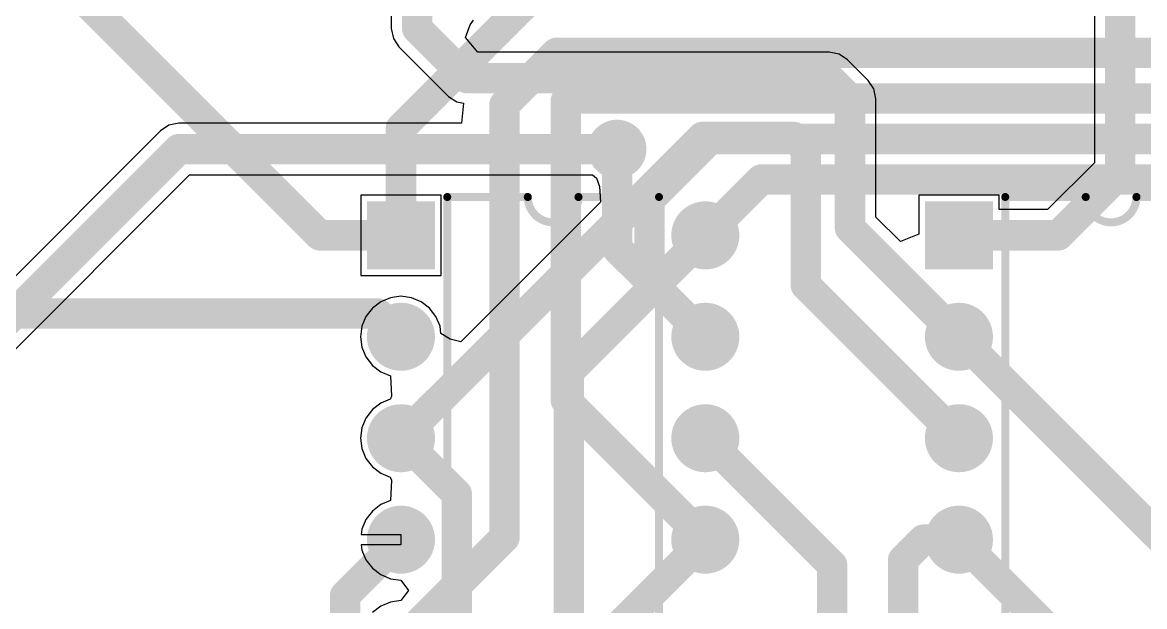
# Model space of a CAD drawing. Header units: millimetres. Extents: x 2.82 to 7.12, y 0.77 to 5.15.
# Drawn here: x 3.882 to 4.988, y 3.669 to 4.245 of the extents above; entities that cross this region are included whole.
import ezdxf

# ---------------------------------------------------------------- set-up
doc = ezdxf.new("R2010")
doc.units = ezdxf.units.MM
doc.header["$MEASUREMENT"] = 0
for name, color, linetype in [('BottomLayer', 5, 'Continuous'), ('BottomSolder', 6, 'Continuous'), ('MultiLayer', 9, 'Continuous'), ('PadHoleLayer', 156, 'Continuous'), ('TopLayer', 1, 'Continuous'), ('TopOverlay', 2, 'Continuous'), ('TopSolder', 216, 'Continuous'), ('ViaHoleLayer', 16, 'Continuous')]:
    doc.layers.add(name, color=color, linetype=linetype)

msp = doc.modelspace()

# ---------------------------------------------------------------- linework, layer by layer
at = {"layer": 'BottomLayer', "const_width": 0.03}
for points in [[(3.783, 4.427), (4.175, 4.035)], [(4.255, 4.1407), (4.4623, 4.348)], [(4.357, 4.1636), (4.4084, 4.215)], [(4.4084, 4.215), (6.69, 4.215)], [(4.4175, 4.1675), (4.42, 4.17)], [(4.4175, 3.8725), (4.4175, 4.1675)], [(4.42, 4.17), (5.1555, 4.17)], [(4.357, 3.737), (4.357, 4.1636)], [(4.255, 4.035), (4.255, 4.1407)], [(4.5, 4.07), (4.56, 4.13)], [(4.56, 4.13), (5.0895, 4.13)], [(4.468, 4.022), (4.468, 4.12)], [(4.555, 4.035), (4.61, 4.09)], [(4.61, 4.09), (5.05, 4.09)], [(4.5, 3.99), (4.5, 4.07)], [(4.175, 4.035), (4.255, 4.035)], [(4.468, 4.022), (4.5, 3.99)], [(4.5, 3.99), (4.555, 3.935)], [(3.649, 3.958), (4.232, 3.958)], [(4.232, 3.958), (4.255, 3.935)], [(4.805, 3.935), (5.0505, 3.6895)], [(4.4175, 3.8725), (4.555, 3.735)], [(4.255, 3.635), (4.357, 3.737)], [(4.366, 3.546), (4.555, 3.735)], [(4.805, 3.735), (5.0105, 3.5295)]]:
    msp.add_lwpolyline(points, dxfattribs=at)
at = {"layer": 'BottomLayer'}
for points, const_width in [([(4.4009, 4.215, 1), (4.4159, 4.215, 1)], 0.015), ([(4.4009, 4.215, 1), (4.4159, 4.215, 1)], 0.015), ([(4.41, 4.1675, 1), (4.425, 4.1675, 1)], 0.015), ([(4.41, 4.1675, 1), (4.425, 4.1675, 1)], 0.015), ([(4.4125, 4.17, 1), (4.4275, 4.17, 1)], 0.015), ([(4.4125, 4.17, 1), (4.4275, 4.17, 1)], 0.015), ([(4.3495, 4.1636, 1), (4.3645, 4.1636, 1)], 0.015), ([(4.3495, 4.1636, 1), (4.3645, 4.1636, 1)], 0.015), ([(4.2475, 4.1407, 1), (4.2625, 4.1407, 1)], 0.015), ([(4.2475, 4.1407, 1), (4.2625, 4.1407, 1)], 0.015), ([(4.4555, 4.12, 1), (4.4805, 4.12, 1)], 0.025), ([(4.5525, 4.13, 1), (4.5675, 4.13, 1)], 0.015), ([(4.5525, 4.13, 1), (4.5675, 4.13, 1)], 0.015), ([(4.4605, 4.12, 1), (4.4755, 4.12, 1)], 0.015), ([(4.6025, 4.09, 1), (4.6175, 4.09, 1)], 0.015), ([(4.6025, 4.09, 1), (4.6175, 4.09, 1)], 0.015), ([(4.4925, 4.07, 1), (4.5075, 4.07, 1)], 0.015), ([(4.4925, 4.07, 1), (4.5075, 4.07, 1)], 0.015), ([(4.5402, 4.035, 1), (4.5698, 4.035, 1)], 0.0295), ([(4.1675, 4.035, 1), (4.1825, 4.035, 1)], 0.015), ([(4.1675, 4.035, 1), (4.1825, 4.035, 1)], 0.015), ([(4.2475, 4.035, 1), (4.2625, 4.035, 1)], 0.015), ([(4.2475, 4.035, 1), (4.2625, 4.035, 1)], 0.015), ([(4.5475, 4.035, 1), (4.5625, 4.035, 1)], 0.015), ([(4.4605, 4.022, 1), (4.4755, 4.022, 1)], 0.015), ([(4.4605, 4.022, 1), (4.4755, 4.022, 1)], 0.015), ([(4.4925, 3.99, 1), (4.5075, 3.99, 1)], 0.015), ([(4.4925, 3.99, 1), (4.5075, 3.99, 1)], 0.015), ([(4.4925, 3.99, 1), (4.5075, 3.99, 1)], 0.015), ([(4.2245, 3.958, 1), (4.2395, 3.958, 1)], 0.015), ([(4.2245, 3.958, 1), (4.2395, 3.958, 1)], 0.015), ([(4.2402, 3.935, 1), (4.2698, 3.935, 1)], 0.0295), ([(4.5402, 3.935, 1), (4.5698, 3.935, 1)], 0.0295), ([(4.7902, 3.935, 1), (4.8198, 3.935, 1)], 0.0295), ([(4.2475, 3.935, 1), (4.2625, 3.935, 1)], 0.015), ([(4.5475, 3.935, 1), (4.5625, 3.935, 1)], 0.015), ([(4.7975, 3.935, 1), (4.8125, 3.935, 1)], 0.015), ([(4.41, 3.8725, 1), (4.425, 3.8725, 1)], 0.015), ([(4.41, 3.8725, 1), (4.425, 3.8725, 1)], 0.015), ([(4.2402, 3.835, 1), (4.2698, 3.835, 1)], 0.0295), ([(4.5402, 3.835, 1), (4.5698, 3.835, 1)], 0.0295), ([(4.7902, 3.835, 1), (4.8198, 3.835, 1)], 0.0295), ([(4.2402, 3.735, 1), (4.2698, 3.735, 1)], 0.0295), ([(4.5402, 3.735, 1), (4.5698, 3.735, 1)], 0.0295), ([(4.7902, 3.735, 1), (4.8198, 3.735, 1)], 0.0295), ([(4.3495, 3.737, 1), (4.3645, 3.737, 1)], 0.015), ([(4.3495, 3.737, 1), (4.3645, 3.737, 1)], 0.015), ([(4.5475, 3.735, 1), (4.5625, 3.735, 1)], 0.015), ([(4.5475, 3.735, 1), (4.5625, 3.735, 1)], 0.015), ([(4.7975, 3.735, 1), (4.8125, 3.735, 1)], 0.015)]:
    msp.add_lwpolyline(points, format="xyb", close=True, dxfattribs=dict(at, const_width=const_width))
for points in [[(4.2255, 4.0055), (4.2845, 4.0055), (4.2255, 4.0645), (4.2845, 4.0645)], [(4.7755, 4.0055), (4.8345, 4.0055), (4.7755, 4.0645), (4.8345, 4.0645)]]:
    msp.add_solid(points, dxfattribs=at)
at = {"layer": 'BottomSolder'}
for points, const_width in [([(4.4535, 4.12, 1), (4.4825, 4.12, 1)], 0.029), ([(4.5382, 4.035, 1), (4.5718, 4.035, 1)], 0.0335), ([(4.2382, 3.935, 1), (4.2718, 3.935, 1)], 0.0335), ([(4.5382, 3.935, 1), (4.5718, 3.935, 1)], 0.0335), ([(4.7882, 3.935, 1), (4.8218, 3.935, 1)], 0.0335), ([(4.2382, 3.835, 1), (4.2718, 3.835, 1)], 0.0335), ([(4.5382, 3.835, 1), (4.5718, 3.835, 1)], 0.0335), ([(4.7882, 3.835, 1), (4.8218, 3.835, 1)], 0.0335), ([(4.2382, 3.735, 1), (4.2718, 3.735, 1)], 0.0335), ([(4.5382, 3.735, 1), (4.5718, 3.735, 1)], 0.0335), ([(4.7882, 3.735, 1), (4.8218, 3.735, 1)], 0.0335)]:
    msp.add_lwpolyline(points, format="xyb", close=True, dxfattribs=dict(at, const_width=const_width))
for points in [[(4.2215, 4.0015), (4.2885, 4.0015), (4.2215, 4.0685), (4.2885, 4.0685)], [(4.7715, 4.0015), (4.8385, 4.0015), (4.7715, 4.0685), (4.8385, 4.0685)]]:
    msp.add_solid(points, dxfattribs=at)
at = {"layer": 'MultiLayer'}
for points, const_width in [([(4.4555, 4.12, 1), (4.4805, 4.12, 1)], 0.025), ([(4.5402, 4.035, 1), (4.5698, 4.035, 1)], 0.0295), ([(4.2402, 3.935, 1), (4.2698, 3.935, 1)], 0.0295), ([(4.5402, 3.935, 1), (4.5698, 3.935, 1)], 0.0295), ([(4.7902, 3.935, 1), (4.8198, 3.935, 1)], 0.0295), ([(4.2402, 3.835, 1), (4.2698, 3.835, 1)], 0.0295), ([(4.5402, 3.835, 1), (4.5698, 3.835, 1)], 0.0295), ([(4.7902, 3.835, 1), (4.8198, 3.835, 1)], 0.0295), ([(4.2402, 3.735, 1), (4.2698, 3.735, 1)], 0.0295), ([(4.5402, 3.735, 1), (4.5698, 3.735, 1)], 0.0295), ([(4.7902, 3.735, 1), (4.8198, 3.735, 1)], 0.0295)]:
    msp.add_lwpolyline(points, format="xyb", close=True, dxfattribs=dict(at, const_width=const_width))
for points in [[(4.2255, 4.0055), (4.2845, 4.0055), (4.2255, 4.0645), (4.2845, 4.0645)], [(4.7755, 4.0055), (4.8345, 4.0055), (4.7755, 4.0645), (4.8345, 4.0645)]]:
    msp.add_solid(points, dxfattribs=at)
at = {"layer": 'PadHoleLayer', "const_width": 0.0177}
for points in [[(4.2461, 4.035, 1), (4.2639, 4.035, 1)], [(4.5461, 4.035, 1), (4.5639, 4.035, 1)], [(4.7961, 4.035, 1), (4.8139, 4.035, 1)], [(4.2461, 3.935, 1), (4.2639, 3.935, 1)], [(4.5461, 3.935, 1), (4.5639, 3.935, 1)], [(4.7961, 3.935, 1), (4.8139, 3.935, 1)], [(4.2461, 3.835, 1), (4.2639, 3.835, 1)], [(4.5461, 3.835, 1), (4.5639, 3.835, 1)], [(4.7961, 3.835, 1), (4.8139, 3.835, 1)], [(4.2461, 3.735, 1), (4.2639, 3.735, 1)], [(4.5461, 3.735, 1), (4.5639, 3.735, 1)], [(4.7961, 3.735, 1), (4.8139, 3.735, 1)]]:
    msp.add_lwpolyline(points, format="xyb", close=True, dxfattribs=at)
at = {"layer": 'TopLayer'}
for p, q in [((4.9385, 4.4808), (4.9385, 4.1066)), ((4.2455, 4.2979), (4.2455, 4.239)), ((4.2455, 4.239), (4.2475, 4.2292)), ((4.3186, 4.2302), (4.3233, 4.2427)), ((4.3233, 4.2427), (4.3266, 4.2473)), ((4.2475, 4.2292), (4.253, 4.221)), ((4.3309, 4.2155), (4.3186, 4.2302)), ((4.253, 4.221), (4.302, 4.172)), ((4.6771, 4.2155), (4.3309, 4.2155)), ((4.6869, 4.2135), (4.6771, 4.2155)), ((4.6951, 4.208), (4.6869, 4.2135)), ((4.7156, 4.1876), (4.6951, 4.208)), ((4.7211, 4.1793), (4.7156, 4.1876)), ((4.302, 4.172), (4.3102, 4.1665)), ((4.7231, 4.1695), (4.7211, 4.1793)), ((4.3102, 4.1665), (4.3167, 4.1652)), ((4.3167, 4.1652), (4.3147, 4.1455)), ((4.7231, 4.053), (4.7231, 4.1695)), ((4.018, 4.138), (3.7598, 3.8798)), ((4.0262, 4.1435), (4.018, 4.138)), ((4.036, 4.1455), (4.0262, 4.1435)), ((4.3147, 4.1455), (4.036, 4.1455)), ((4.9385, 4.1066), (4.8924, 4.0605)), ((3.6545, 3.7024), (4.0466, 4.0945)), ((4.0466, 4.0945), (4.4437, 4.0945)), ((4.4437, 4.0945), (4.4476, 4.0915)), ((4.4476, 4.0915), (4.4507, 4.0831)), ((4.4507, 4.0831), (4.4517, 4.0677)), ((4.2945, 4.0745), (4.2155, 4.0745)), ((4.2155, 4.0745), (4.2155, 3.9955)), ((4.2945, 3.9955), (4.2945, 4.0745)), ((4.8445, 4.0745), (4.7655, 4.0745)), ((4.7655, 4.0745), (4.7655, 4.0363)), ((4.8445, 4.0605), (4.8445, 4.0745)), ((4.4517, 4.0677), (4.3141, 3.9301)), ((4.8924, 4.0605), (4.8445, 4.0605)), ((4.7473, 4.0288), (4.7231, 4.053)), ((4.7655, 4.0363), (4.7473, 4.0288)), ((4.2155, 3.9955), (4.2945, 3.9955)), ((4.2447, 3.9735), (4.2351, 3.9695)), ((4.255, 3.9749), (4.2447, 3.9735)), ((4.2653, 3.9735), (4.255, 3.9749)), ((4.2749, 3.9695), (4.2653, 3.9735)), ((4.2268, 3.9632), (4.2205, 3.9549)), ((4.2351, 3.9695), (4.2268, 3.9632)), ((4.2832, 3.9632), (4.2749, 3.9695)), ((4.2895, 3.9549), (4.2832, 3.9632)), ((4.2205, 3.9549), (4.2165, 3.9453)), ((4.2935, 3.9453), (4.2895, 3.9549)), ((4.2165, 3.9453), (4.2151, 3.935)), ((4.2944, 3.9383), (4.2935, 3.9453)), ((4.3035, 3.9328), (4.2944, 3.9383)), ((4.2151, 3.935), (4.2165, 3.9247)), ((4.3141, 3.9301), (4.3035, 3.9328)), ((4.2165, 3.9247), (4.2205, 3.9151)), ((4.2205, 3.9151), (4.2268, 3.9068)), ((4.2268, 3.9068), (4.2351, 3.9005)), ((4.2351, 3.9005), (4.2447, 3.8965)), ((4.2447, 3.8965), (4.2458, 3.8765)), ((4.2443, 3.8734), (4.2351, 3.8695)), ((4.2448, 3.8739), (4.2443, 3.8734)), ((4.2458, 3.8765), (4.2448, 3.8739)), ((4.2268, 3.8632), (4.2205, 3.8549)), ((4.2351, 3.8695), (4.2268, 3.8632)), ((4.2205, 3.8549), (4.2165, 3.8453)), ((4.2165, 3.8453), (4.2151, 3.835)), ((4.2151, 3.835), (4.2165, 3.8247)), ((4.2165, 3.8247), (4.2205, 3.8151)), ((4.2205, 3.8151), (4.2268, 3.8068)), ((4.2268, 3.8068), (4.2351, 3.8005)), ((4.2351, 3.8005), (4.2443, 3.7966)), ((4.2443, 3.7966), (4.2448, 3.7961)), ((4.2448, 3.7961), (4.2458, 3.7935)), ((4.2458, 3.7935), (4.2447, 3.7735)), ((4.2447, 3.7735), (4.2351, 3.7695)), ((4.2268, 3.7632), (4.2205, 3.7549)), ((4.2351, 3.7695), (4.2268, 3.7632)), ((4.2205, 3.7549), (4.2165, 3.7453)), ((4.2165, 3.7453), (4.2158, 3.74)), ((4.2158, 3.74), (4.255, 3.74)), ((4.255, 3.74), (4.255, 3.73)), ((4.255, 3.73), (4.2158, 3.73)), ((4.2158, 3.73), (4.2165, 3.7247)), ((4.2165, 3.7247), (4.2205, 3.7151)), ((4.2205, 3.7151), (4.2268, 3.7068)), ((4.2268, 3.7068), (4.2351, 3.7005)), ((4.2351, 3.7005), (4.2447, 3.6965)), ((4.2447, 3.6965), (4.255, 3.6951)), ((4.255, 3.6951), (4.2623, 3.685)), ((4.2623, 3.685), (4.255, 3.6749)), ((4.2447, 3.6735), (4.2351, 3.6695)), ((4.255, 3.6749), (4.2447, 3.6735)), ((4.2351, 3.6695), (4.2268, 3.6632))]:
    msp.add_line(p, q, dxfattribs=at)
at = {"layer": 'TopLayer', "const_width": 0.03}
for points in [[(4.964, 4.096), (4.964, 4.646)], [(4.271, 4.239), (4.271, 4.3084)], [(4.271, 4.239), (4.32, 4.19)], [(4.32, 4.19), (4.6771, 4.19)], [(4.6771, 4.19), (4.6976, 4.1695)], [(4.6976, 4.0424), (4.6976, 4.1695)], [(4.255, 3.835), (4.552, 4.132)], [(4.552, 4.132), (4.642, 4.132)], [(4.642, 4.132), (4.654, 4.12)], [(3.629, 3.713), (4.036, 4.12)], [(4.036, 4.12), (4.468, 4.12)], [(4.654, 3.986), (4.654, 4.12)], [(4.903, 4.035), (4.964, 4.096)], [(4.4205, 3.9005), (4.555, 4.035)], [(4.6976, 4.0424), (4.805, 3.935)], [(4.805, 4.035), (4.903, 4.035)], [(4.654, 3.986), (4.805, 3.835)], [(4.4205, 3.1191), (4.4205, 3.9005)], [(4.255, 3.835), (4.31, 3.78)], [(4.555, 3.835), (4.68, 3.71)], [(4.31, 3.154), (4.31, 3.78)], [(4.2, 3.68), (4.255, 3.735)], [(4.75, 3.715), (4.77, 3.735)], [(4.77, 3.735), (4.805, 3.735)], [(4.75, 3.3), (4.75, 3.715)], [(4.68, 3.3015), (4.68, 3.71)], [(4.2, 3.39), (4.2, 3.68)]]:
    msp.add_lwpolyline(points, dxfattribs=at)
at = {"layer": 'TopLayer'}
for points, const_width in [([(4.2635, 4.239, 1), (4.2785, 4.239, 1)], 0.015), ([(4.2635, 4.239, 1), (4.2785, 4.239, 1)], 0.015), ([(4.3125, 4.19, 1), (4.3275, 4.19, 1)], 0.015), ([(4.3125, 4.19, 1), (4.3275, 4.19, 1)], 0.015), ([(4.6696, 4.19, 1), (4.6846, 4.19, 1)], 0.015), ([(4.6696, 4.19, 1), (4.6846, 4.19, 1)], 0.015), ([(4.6901, 4.1695, 1), (4.7051, 4.1695, 1)], 0.015), ([(4.6901, 4.1695, 1), (4.7051, 4.1695, 1)], 0.015), ([(4.4555, 4.12, 1), (4.4805, 4.12, 1)], 0.025), ([(4.5445, 4.132, 1), (4.5595, 4.132, 1)], 0.015), ([(4.5445, 4.132, 1), (4.5595, 4.132, 1)], 0.015), ([(4.6345, 4.132, 1), (4.6495, 4.132, 1)], 0.015), ([(4.6345, 4.132, 1), (4.6495, 4.132, 1)], 0.015), ([(4.0285, 4.12, 1), (4.0435, 4.12, 1)], 0.015), ([(4.0285, 4.12, 1), (4.0435, 4.12, 1)], 0.015), ([(4.4605, 4.12, 1), (4.4755, 4.12, 1)], 0.015), ([(4.6465, 4.12, 1), (4.6615, 4.12, 1)], 0.015), ([(4.6465, 4.12, 1), (4.6615, 4.12, 1)], 0.015), ([(4.9565, 4.096, 1), (4.9715, 4.096, 1)], 0.015), ([(4.9565, 4.096, 1), (4.9715, 4.096, 1)], 0.015), ([(4.5402, 4.035, 1), (4.5698, 4.035, 1)], 0.0295), ([(4.5475, 4.035, 1), (4.5625, 4.035, 1)], 0.015), ([(4.6901, 4.0424, 1), (4.7051, 4.0424, 1)], 0.015), ([(4.6901, 4.0424, 1), (4.7051, 4.0424, 1)], 0.015), ([(4.7975, 4.035, 1), (4.8125, 4.035, 1)], 0.015), ([(4.8955, 4.035, 1), (4.9105, 4.035, 1)], 0.015), ([(4.8955, 4.035, 1), (4.9105, 4.035, 1)], 0.015), ([(4.6465, 3.986, 1), (4.6615, 3.986, 1)], 0.015), ([(4.6465, 3.986, 1), (4.6615, 3.986, 1)], 0.015), ([(4.2402, 3.935, 1), (4.2698, 3.935, 1)], 0.0295), ([(4.5402, 3.935, 1), (4.5698, 3.935, 1)], 0.0295), ([(4.7902, 3.935, 1), (4.8198, 3.935, 1)], 0.0295), ([(4.7975, 3.935, 1), (4.8125, 3.935, 1)], 0.015), ([(4.413, 3.9005, 1), (4.428, 3.9005, 1)], 0.015), ([(4.413, 3.9005, 1), (4.428, 3.9005, 1)], 0.015), ([(4.2402, 3.835, 1), (4.2698, 3.835, 1)], 0.0295), ([(4.5402, 3.835, 1), (4.5698, 3.835, 1)], 0.0295), ([(4.7902, 3.835, 1), (4.8198, 3.835, 1)], 0.0295), ([(4.2475, 3.835, 1), (4.2625, 3.835, 1)], 0.015), ([(4.2475, 3.835, 1), (4.2625, 3.835, 1)], 0.015), ([(4.5475, 3.835, 1), (4.5625, 3.835, 1)], 0.015), ([(4.7975, 3.835, 1), (4.8125, 3.835, 1)], 0.015), ([(4.3025, 3.78, 1), (4.3175, 3.78, 1)], 0.015), ([(4.3025, 3.78, 1), (4.3175, 3.78, 1)], 0.015), ([(4.2402, 3.735, 1), (4.2698, 3.735, 1)], 0.0295), ([(4.5402, 3.735, 1), (4.5698, 3.735, 1)], 0.0295), ([(4.7902, 3.735, 1), (4.8198, 3.735, 1)], 0.0295), ([(4.2475, 3.735, 1), (4.2625, 3.735, 1)], 0.015), ([(4.7625, 3.735, 1), (4.7775, 3.735, 1)], 0.015), ([(4.7625, 3.735, 1), (4.7775, 3.735, 1)], 0.015), ([(4.7975, 3.735, 1), (4.8125, 3.735, 1)], 0.015), ([(4.7425, 3.715, 1), (4.7575, 3.715, 1)], 0.015), ([(4.7425, 3.715, 1), (4.7575, 3.715, 1)], 0.015), ([(4.6725, 3.71, 1), (4.6875, 3.71, 1)], 0.015), ([(4.6725, 3.71, 1), (4.6875, 3.71, 1)], 0.015), ([(4.1925, 3.68, 1), (4.2075, 3.68, 1)], 0.015), ([(4.1925, 3.68, 1), (4.2075, 3.68, 1)], 0.015)]:
    msp.add_lwpolyline(points, format="xyb", close=True, dxfattribs=dict(at, const_width=const_width))
for points in [[(4.2255, 4.0055), (4.2845, 4.0055), (4.2255, 4.0645), (4.2845, 4.0645)], [(4.7755, 4.0055), (4.8345, 4.0055), (4.7755, 4.0645), (4.8345, 4.0645)]]:
    msp.add_solid(points, dxfattribs=at)
at = {"layer": 'TopOverlay', "const_width": 0.00787}
for points in [[(4.3007, 3.2972), (4.3007, 4.0728)], [(4.3007, 4.0728), (4.38, 4.0728)], [(4.43, 4.0728), (4.5093, 4.0728)], [(4.5093, 3.2972), (4.5093, 4.0728)], [(4.8507, 3.2972), (4.8507, 4.0728)], [(4.8507, 4.0728), (4.93, 4.0728)], [(4.98, 4.0728), (5.0593, 4.0728)]]:
    msp.add_lwpolyline(points, dxfattribs=at)
at = {"layer": 'TopOverlay', "const_width": 0.00394}
for points in [[(4.2987, 4.0728, 1), (4.3026, 4.0728, 1)], [(4.2987, 4.0728, 1), (4.3026, 4.0728, 1)], [(4.378, 4.0728, 1), (4.382, 4.0728, 1)], [(4.378, 4.0728, 1), (4.382, 4.0728, 1)], [(4.428, 4.0728, 1), (4.432, 4.0728, 1)], [(4.428, 4.0728, 1), (4.432, 4.0728, 1)], [(4.5074, 4.0728, 1), (4.5113, 4.0728, 1)], [(4.5074, 4.0728, 1), (4.5113, 4.0728, 1)], [(4.8487, 4.0728, 1), (4.8526, 4.0728, 1)], [(4.8487, 4.0728, 1), (4.8526, 4.0728, 1)], [(4.928, 4.0728, 1), (4.932, 4.0728, 1)], [(4.928, 4.0728, 1), (4.932, 4.0728, 1)], [(4.978, 4.0728, 1), (4.982, 4.0728, 1)], [(4.978, 4.0728, 1), (4.982, 4.0728, 1)]]:
    msp.add_lwpolyline(points, format="xyb", close=True, dxfattribs=at)
at = {"layer": 'TopOverlay', "const_width": 0.00787}
for points in [[(4.43, 4.0728, -1), (4.38, 4.0728)], [(4.98, 4.0728, -1), (4.93, 4.0728)]]:
    msp.add_lwpolyline(points, format="xyb", dxfattribs=at)
at = {"layer": 'TopSolder'}
for points, const_width in [([(4.4535, 4.12, 1), (4.4825, 4.12, 1)], 0.029), ([(4.5382, 4.035, 1), (4.5718, 4.035, 1)], 0.0335), ([(4.2382, 3.935, 1), (4.2718, 3.935, 1)], 0.0335), ([(4.5382, 3.935, 1), (4.5718, 3.935, 1)], 0.0335), ([(4.7882, 3.935, 1), (4.8218, 3.935, 1)], 0.0335), ([(4.2382, 3.835, 1), (4.2718, 3.835, 1)], 0.0335), ([(4.5382, 3.835, 1), (4.5718, 3.835, 1)], 0.0335), ([(4.7882, 3.835, 1), (4.8218, 3.835, 1)], 0.0335), ([(4.2382, 3.735, 1), (4.2718, 3.735, 1)], 0.0335), ([(4.5382, 3.735, 1), (4.5718, 3.735, 1)], 0.0335), ([(4.7882, 3.735, 1), (4.8218, 3.735, 1)], 0.0335)]:
    msp.add_lwpolyline(points, format="xyb", close=True, dxfattribs=dict(at, const_width=const_width))
for points in [[(4.2215, 4.0015), (4.2885, 4.0015), (4.2215, 4.0685), (4.2885, 4.0685)], [(4.7715, 4.0015), (4.8385, 4.0015), (4.7715, 4.0685), (4.8385, 4.0685)]]:
    msp.add_solid(points, dxfattribs=at)
at = {"layer": 'ViaHoleLayer', "const_width": 0.014}
msp.add_lwpolyline([(4.461, 4.12, 1), (4.475, 4.12, 1)], format="xyb", close=True, dxfattribs=at)

doc.saveas('drawing.dxf')
